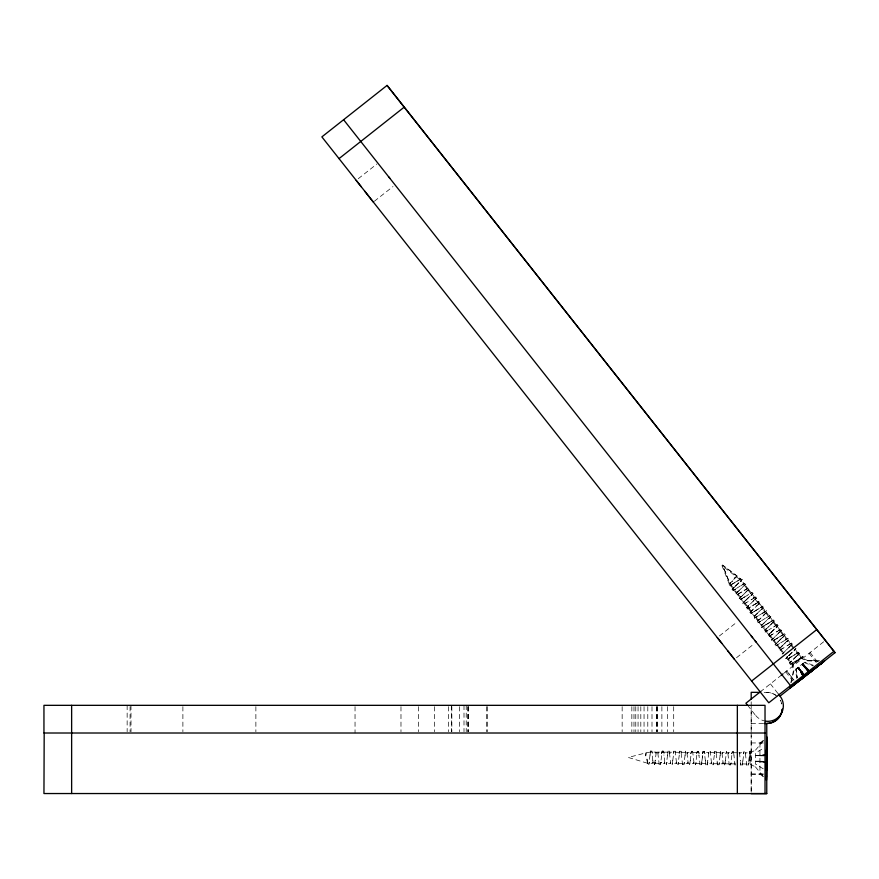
<?xml version="1.0" encoding="UTF-8"?>
<svg xmlns="http://www.w3.org/2000/svg" width="879" height="879" viewBox="0 0 879 879"><rect width="100%" height="100%" fill="white"/><g stroke="black" fill="none" stroke-linecap="round" stroke-linejoin="round"><path stroke-width="0.66" stroke-dasharray="4.39 3.3" d="M751.182 792.188L751.182 735.668M751.182 731.691L751.182 706.65M750.117 756.676L750.018 764.049L755.38 766.884M742.283 763.928L746.732 764.027L746.128 762.895L746.798 765.224L745.15 751.6L745.842 753.929L745.293 752.787L750.106 752.885L750.117 751.04L748.04 765.213L748.743 762.906L748.128 764.038M763.203 768.784L755.38 763.983L755.468 752.995L763.357 748.293M750.073 753.896L750.04 756.753L750.117 751.04L750.073 753.962L749.732 752.82L749.172 753.885M750.073 753.962L750.106 752.831L750.117 753.951M646.977 759.17L647.548 763.741L646.867 762.104L647.471 763.236L628.298 757.445L646.032 752.842L645.746 755.918L645.867 754.336L646.417 756.907M645.867 754.391L646.032 752.842M650.042 755.017L648.779 764.433L649.482 762.115L648.867 763.247L653.306 763.28L652.712 762.159L653.372 764.477L652.8 760.236M667.557 755.149L666.293 764.565L666.996 762.258L666.381 763.39L670.831 763.422L670.227 762.291L670.897 764.62L670.314 760.379M672.776 760.434L673.995 751.029L673.27 753.336L673.83 752.226L669.391 752.182L669.941 753.325L669.249 751.007L670.314 760.434M685.071 755.292L683.807 764.708L684.51 762.401L683.895 763.521L688.345 763.554L687.741 762.434L688.411 764.763L687.839 760.511M690.29 760.566L691.509 751.16L690.784 753.479L691.344 752.424L686.906 752.325L687.455 753.457L686.763 751.138L687.839 760.577M705.354 760.654L705.925 764.895L705.255 762.576L705.859 763.697L701.409 763.598L702.035 762.532L701.332 764.851L702.596 755.435M701.969 760.665L703.189 751.259L702.464 753.512M720.11 755.566L718.846 764.983L719.549 762.675L718.934 763.796L723.373 763.84L722.769 762.708L723.439 765.038L722.868 760.796M725.329 760.84L726.537 751.446L725.812 753.753L726.384 752.644L721.934 752.6L722.494 753.742L721.802 751.424L722.868 760.851M742.843 760.983L744.063 751.578L743.326 753.896L743.898 752.776L739.459 752.743L740.008 753.874L739.316 751.556M650.042 755.072L650.636 750.842L649.911 753.149L650.482 752.039L646.032 752.896M654.701 763.236L659.151 763.324L658.547 762.203L659.217 764.532L657.569 750.908L658.261 753.226L657.712 752.094L662.151 752.193L661.59 753.248L662.316 750.93L660.459 764.521L661.162 762.214L660.547 763.28L664.985 763.379L664.381 762.247L665.051 764.576L663.942 755.149M667.557 755.215L668.15 750.974L667.425 753.292L667.996 752.171L663.546 752.138L664.095 753.215M685.082 755.358L685.675 751.116L684.939 753.435L685.51 752.314L681.071 752.281L681.621 753.413L680.928 751.095L681.456 755.347M720.11 755.632L720.703 751.391L719.978 753.71L720.538 752.655L716.099 752.556L716.649 753.699L715.956 751.369L716.484 755.632M654.701 763.291L655.316 762.17L654.613 764.477L655.262 760.225M654.613 764.477L656.481 750.886L655.745 753.204L656.316 752.083L651.877 752.05L652.427 753.182L651.735 750.864L652.8 760.291M672.776 760.368L672.138 764.609L672.842 762.302L672.215 763.433M690.29 760.511L689.652 764.752L690.356 762.445L689.74 763.565M707.254 763.708L707.87 762.587L707.166 764.895L707.804 760.643M707.166 764.895L709.023 751.303L708.298 753.622L708.87 752.501L704.42 752.468L704.969 753.6L704.277 751.281L705.354 760.709M725.318 760.785L724.681 765.027L725.384 762.719L724.768 763.785L729.218 763.884L728.614 762.752L729.284 765.082L727.636 751.468L728.328 753.786L727.779 752.655L732.218 752.743M742.843 760.928L742.195 765.169L742.898 762.862L742.283 763.983M749.974 756.676L749.358 760.181L750.084 760.181M790.792 682.84L793.33 671.084L792.232 665.117L791.067 663.623L792.287 663.447L790.089 664.293L794.418 661.7M791.397 682.379L793.979 670.589L792.88 664.623L791.715 663.129L792.935 662.953L790.682 663.832M662.316 750.996L661.59 753.248L662.151 752.127M703.189 751.314L702.464 753.567L703.024 752.457L698.585 752.424L699.135 753.556L698.442 751.237L698.97 755.49M735.569 586.007L732.592 589.084L733.954 587.161L733.493 588.293L730.812 584.744L732.031 584.568L729.779 585.447L733.515 583.315M735.613 589.172L733.416 590.018L735.569 589.216L734.35 589.391L737.074 592.896L737.536 591.765M737.118 592.864L737.591 591.732L736.173 593.699M742.733 595.226L739.755 598.302L741.118 596.38L740.656 597.511L737.975 593.962L739.195 593.786L736.954 594.665L740.678 592.534M748.282 605.598L747.82 606.73L745.139 603.181L746.359 603.005L744.117 603.884L747.842 601.763M747.864 606.697L748.337 605.565L746.919 607.532L749.897 604.444M755.885 617.014L758.566 620.563L759.038 619.431L757.665 621.365L764.367 614.641M758.621 620.53L759.082 619.398M768.422 635.198L769.828 633.232L769.312 634.396L766.642 630.847L767.861 630.672L765.609 631.551M769.367 634.363L769.828 633.232M786.628 657.921L787.101 656.789L785.727 658.712L789.309 655.163M787.232 657.448L787.738 656.283L786.331 658.25M743.612 597.654L752.347 592.314L750.084 593.182L751.303 592.929L748.578 589.424L748.029 590.556L749.424 588.578L746.414 591.633M748.084 590.523L748.578 589.424M745.667 600.335L753.006 593.182L751.666 595.127L752.16 594.028L754.841 597.577L753.666 597.786L755.885 596.962L743.513 604.356L745.722 603.51L744.502 603.686L747.227 607.202L747.688 606.07L746.326 607.993L756.588 597.797L755.193 599.775L755.742 598.643L758.423 602.192L757.248 602.401L759.511 601.533L747.095 608.96L749.304 608.125L748.084 608.301L750.809 611.806L751.27 610.674L749.908 612.608L757.204 605.422M759.445 608.268L750.677 613.575L752.885 612.729L751.666 612.905L754.391 616.421L754.852 615.289L753.49 617.212L763.752 607.015L762.357 609.004L762.862 607.905M762.412 608.96L762.906 607.861L765.587 611.41M767.312 619.761L770.916 616.245L769.575 618.19L770.081 617.091L772.751 620.629M679.676 752.27L679.104 753.38L679.83 751.073L677.973 764.664L678.676 762.346L678.061 763.477M690.784 753.413L691.344 752.358M697.19 752.413L696.618 753.523L697.344 751.204L695.487 764.796L696.19 762.489L695.575 763.62M714.704 752.545L714.133 753.666L714.869 751.347L713.001 764.939L713.704 762.631L713.089 763.752M719.978 753.644L720.538 752.589M732.218 752.688L731.658 753.797L732.383 751.49L730.526 765.082L731.229 762.763L730.614 763.895M660.547 763.335L661.162 762.269M701.42 763.664L702.035 762.598M724.768 763.851L725.384 762.785M793.77 662.206L802.505 656.866L800.231 657.734L803.098 656.679L800.22 658.942L802.45 657.184M800.78 658.448L801.417 657.525L794.858 662.206L795.308 662.788M741.612 579.854L740.272 581.799L740.777 580.7L743.502 584.216L742.315 584.425L744.535 583.59M752.358 593.688L751.018 595.632L751.523 594.534L754.248 598.039L753.061 598.247L755.281 597.423L751.644 599.544M751.611 595.171L752.962 593.226M759.522 602.906L758.181 604.851L758.687 603.752L761.412 607.268L760.236 607.477L762.456 606.653M770.279 616.739L768.927 618.684L769.433 617.585L772.158 621.101L770.982 621.31L773.201 620.486L761.434 627.408L763.631 626.562L762.412 626.738L765.137 630.254L765.598 629.122L764.236 631.045L773.861 621.354L772.509 623.299L773.015 622.2L775.739 625.705L774.564 625.914L776.783 625.09L773.135 627.21M769.532 618.223L770.872 616.278M777.443 625.969L776.091 627.914L776.596 626.815L779.321 630.32L778.146 630.529L780.365 629.705M788.188 639.802L786.837 641.747L787.342 640.648L790.067 644.153L788.892 644.362L791.111 643.538L787.463 645.658M794.012 650.965L795.352 649.021M732.636 589.051L733.998 587.117M739.799 598.269L741.173 596.347M743.337 602.917L744.755 600.95L744.238 602.126L741.557 598.577L742.777 598.401L740.536 599.28L742.777 598.401L741.513 598.61M754.083 616.75L755.5 614.784L754.984 615.959L752.303 612.41M761.247 625.969L762.664 624.002L762.148 625.178L759.467 621.629M733.624 579.393L737.173 576.108L740.557 579.096L739.382 579.305L741.601 578.481L737.91 580.645M734.218 578.931L735.899 576.899L733.987 578.261L737.173 576.108L722.571 565.043L729.911 583.678L730.416 582.513L729.559 584.052L732.844 580.733M755.511 750.139L763.313 740.931M739.151 590.611L735.58 594.16L736.943 592.237L736.481 593.369L733.756 589.853L734.965 589.677L732.767 590.523L737.096 587.93M743.381 602.884L746.315 599.841M753.479 609.059L750.501 612.136L751.919 610.169L751.402 611.344L748.721 607.796M764.225 622.892L760.654 626.441L762.016 624.508L761.555 625.639L758.83 622.134L760.049 621.958L757.841 622.793L762.17 620.2M771.388 632.111L767.817 635.66L769.18 633.726L768.718 634.858L765.994 631.353L767.213 631.177L765.016 632.023L769.334 629.419M774.97 636.726L772.004 639.802L773.41 637.835L772.894 639.011L770.224 635.462L771.443 635.286L769.191 636.165L772.916 634.034M778.552 641.329L775.63 644.373L776.992 642.45L776.487 643.615L773.806 640.077M782.134 645.944L779.168 649.032L780.574 647.065L780.069 648.23L777.388 644.681L778.607 644.505L776.355 645.384L780.08 643.252M785.727 650.559L782.749 653.635L784.156 651.669L783.65 652.844L780.97 649.295L782.189 649.12L779.937 649.999L783.661 647.867M742.228 587.48L745.194 584.469L743.854 586.414L744.359 585.315L747.084 588.82L745.897 589.029L748.117 588.205L736.349 595.127L738.558 594.292L737.338 594.468L740.063 597.973L740.525 596.841L739.162 598.775L746.458 591.589M745.821 592.094L748.776 589.084L747.436 591.018L747.941 589.919L750.666 593.435L749.479 593.644L751.699 592.82M752.984 601.313L755.94 598.302L754.6 600.247L755.105 599.148L757.83 602.653L756.643 602.862L758.874 602.038L755.226 604.159M756.566 605.928L760.17 602.412L758.775 604.389L759.324 603.258L762.005 606.807M763.73 615.146L766.697 612.136L765.345 614.08L765.851 612.982L768.576 616.487L767.4 616.695L769.619 615.871M771.487 623.903L774.498 620.849L773.113 622.837L773.663 621.695L776.344 625.244L775.157 625.452L777.421 624.584L768.696 629.924M778.058 633.594L781.024 630.573L779.673 632.517L780.178 631.419L782.903 634.935L781.728 635.143L783.947 634.308L775.86 639.143M778.651 633.122L781.662 630.078L780.277 632.056L780.827 630.924L783.508 634.462M782.233 637.736L785.244 634.682L783.859 636.671L784.409 635.528L787.09 639.077L785.903 639.286L788.177 638.418L783.881 641.044M788.804 647.427L791.77 644.406L790.419 646.351L790.924 645.252L793.649 648.768M789.397 646.955L792.418 643.911L791.023 645.889L791.572 644.746L793.572 647.416M796.572 656.184L799.582 653.13L798.187 655.108L798.736 653.976L801.637 657.811L807.197 660.316L819.162 660.799M732.196 581.239L728.966 584.513L729.779 583.008L729.317 584.139L721.934 565.549L739.92 579.602L738.734 579.81L740.953 578.986L729.185 585.908L731.383 585.062L730.163 585.249L732.899 588.754L733.361 587.622L731.998 589.545L742.261 579.36L740.865 581.338L741.415 580.195L744.095 583.744L742.92 583.953L745.183 583.096L740.898 585.711M735.525 586.04L739.294 582.37M738.503 591.117L745.842 583.964L744.447 585.952L744.996 584.81L747.677 588.359L746.502 588.567L748.765 587.699L740.634 592.578M750.04 596.204L742.744 603.379L744.106 601.456L743.645 602.587L740.92 599.071L742.14 598.896L739.931 599.742L748.699 594.435M756.423 614.168L763.115 607.521L761.763 609.466L762.269 608.367L764.994 611.872L763.818 612.081L766.038 611.257L762.39 613.377M763.587 623.398L767.949 619.255M771.531 623.87L764.829 630.584L766.246 628.617L765.73 629.782L763.06 626.244M770.751 632.616L778.08 625.463L776.695 627.441L777.245 626.309L779.926 629.858L778.739 630.067L781.002 629.199L776.717 631.825M771.344 632.155L775.124 628.474M778.706 633.089L771.399 640.264L772.762 638.341L772.3 639.472L769.575 635.967L770.795 635.792L768.598 636.627L777.366 631.32M777.915 641.835L784.606 635.187L783.255 637.132L783.76 636.033L786.485 639.538L785.31 639.747L787.529 638.923M782.288 637.704L774.981 644.878L776.344 642.956L775.882 644.087L773.157 640.571L774.377 640.395L772.18 641.241L776.498 638.648M782.09 645.977L785.87 642.307M789.452 646.922L782.145 654.097L783.508 652.174L783.046 653.306L780.321 649.801L781.541 649.614L779.343 650.46L788.111 645.153M788.661 655.668L796 648.515L794.605 650.504L795.154 649.361L797.835 652.91L796.649 653.119L798.868 652.295L786.507 659.679L788.705 658.843L787.485 659.019L790.21 662.524L790.682 661.393L789.309 663.326L798.934 653.635L797.594 655.569L798.088 654.47L801.044 658.272L806.548 660.81L818.569 661.261M789.254 655.207L793.034 651.526M796.616 656.141L789.913 662.854L791.32 660.898L790.814 662.063L788.133 658.514L789.353 658.338L787.101 659.217L790.825 657.085M358.258 178.712L376.882 164.01M374.366 201.258L392.99 186.557M719.374 635.978L736.954 622.09M736.536 657.701L754.116 643.802M800.22 658.942L803.098 656.679L797.945 660.558M760.203 691.916L780.31 676.028M784.013 673.105L825.403 640.428M795.242 662.733L798.67 660.162M796.682 678.401L795.561 669.326L804.933 662.041M759.939 742.997L763.84 739.964M733.471 583.359L737.953 580.601M736.448 588.425L741.535 585.216M755.863 603.653L747.699 608.499L749.897 607.653L748.677 607.839M754.358 611.487L763.093 606.147L760.829 607.015L762.06 606.763M763.027 612.883L754.259 618.19L756.467 617.344L755.248 617.519L757.973 621.024L758.434 619.893L757.072 621.827L767.334 611.63L765.95 613.608L766.499 612.476L769.169 616.025M761.533 620.706L766.62 617.487M765.708 624.848L770.202 622.101M776.454 638.681L780.948 635.935M784.529 640.538L775.761 645.845L777.959 645.01L776.739 645.186L779.464 648.691L779.926 647.559L778.563 649.493L788.826 639.297L787.441 641.274L787.991 640.143L790.671 643.692M790.781 657.129L795.275 654.372M762.983 612.916L766.675 610.762L764.411 611.619L765.642 611.377M765.972 617.992L770.257 615.366L767.993 616.234L769.224 615.981M770.147 622.134L773.839 619.981L771.575 620.838L772.806 620.596M780.893 635.967L784.584 633.814L782.321 634.671L783.552 634.429M788.067 645.197L791.759 643.032L789.485 643.9L790.715 643.648M798.209 659.492L801.857 657.371L799.637 658.195L800.813 657.986M755.006 610.982L751.325 613.07L753.523 612.234L752.259 612.443M758.588 615.597L754.863 617.717L757.061 616.882M765.752 624.815L762.027 626.947L764.225 626.101M795.506 661.711L795.945 662.283L793.056 664.447L795.945 662.283L795.462 661.744L798.593 660.052M750.106 752.885L755.511 750.084M747.743 608.466L749.941 607.62M754.907 617.684L757.105 616.838L755.841 617.058M758.445 622.332L760.687 621.453L759.423 621.662M762.071 626.903L764.269 626.068L763.005 626.277M772.773 640.78L775.025 639.89L773.751 640.11M753.71 597.753L755.929 596.929M796.704 653.075L798.923 652.251M798.275 652.756L796.055 653.58L797.231 653.372L794.506 649.867M739.338 579.349L740.514 579.14M757.291 602.357L758.478 602.148M775.201 625.419L776.388 625.211M766.587 630.891L767.806 630.715M791.671 663.162L792.891 662.986M755.511 755.654L766.719 755.786L755.49 755.654L763.192 754.885M764.071 755.808L755.435 755.665L766.653 754.632M755.446 755.72L766.653 754.687M764.17 692.322L766.763 692.388A15.569 15.569 0 0 1 777.772 696.882A15.569 15.569 0 0 0 766.763 692.388M751.193 723.472L764.17 723.527M751.193 742.931L764.17 742.997M751.193 774.08L764.17 774.08M751.193 774.135L764.17 774.135M755.468 761.236L766.675 761.368L755.446 761.236L765.708 762.5M679.676 752.325L675.226 752.237L675.775 753.369L675.083 751.051L676.731 764.664L676.061 762.346L676.665 763.466L672.215 763.368M697.19 752.468L692.74 752.369L693.3 753.512L692.608 751.193L694.245 764.807L693.575 762.478L694.179 763.609L689.74 763.51M714.704 752.611L710.265 752.512L710.814 753.644L710.122 751.325L711.759 764.939L711.1 762.62L711.693 763.741L707.254 763.653M738.063 752.798L733.613 752.699L734.163 753.83L733.471 751.512L733.998 755.764M749.358 760.115L750.084 760.126L750.018 764.049L748.128 763.972M678.061 763.422L682.5 763.51L681.906 762.39L682.565 764.708L681.456 755.292M695.575 763.554L700.025 763.653L699.42 762.522L700.091 764.851L698.97 755.424M713.089 763.697L717.539 763.785L716.934 762.664L717.605 764.994L716.484 755.566M730.603 763.829L735.053 763.928L734.448 762.807L735.119 765.126L733.998 755.709M807.197 660.316L819.206 660.766M766.554 762.511L755.402 761.247L764.082 761.379L755.391 761.247L765.763 762.489M813.46 665.37L804.922 662.107M804.318 662.579L812.811 665.864M737.129 576.141L722.527 565.087L729.955 583.645M759.939 774.08L763.84 777.102M808.856 671.633L802.758 663.788L808.175 669.315M809.68 670.974L802.769 663.722L808.9 671.589L802.824 663.766L808.219 669.358M807.581 669.853L802.131 664.227L806.647 670.062L802.131 664.227L809.032 671.479M802.725 663.766L809.625 671.018M755.38 766.818L765.587 779.244M810.119 652.493L817.316 661.7M809.076 653.317L816.272 662.524M786.727 670.963L793.968 680.137L786.683 671.007M785.683 671.798L792.869 680.994M770.411 683.862L779.212 695.102M747.579 705.2L755.566 715.418M802.164 664.249L808.251 672.094L802.175 664.271M802.879 673.061L798.363 667.15L803.769 676.017M804.538 675.05L798.418 667.183L803.813 676.05M803.845 675.511L797.758 667.677L803.164 676.478M797.769 667.688L803.889 675.555M802.758 663.711L807.252 669.6M802.846 673.028L798.352 667.139L803.626 675.632M803.692 677.149L797.725 667.644L802.285 673.523L797.714 667.644L803.208 676.522M740.887 763.972L740.294 762.851L740.953 765.115L740.382 760.928M734.448 762.862L735.053 763.928M716.934 762.73L717.539 763.785M663.546 752.204L664.106 753.281L663.414 750.952L663.942 755.215M669.249 751.062L669.941 753.325M740.294 762.906L740.953 765.18M739.448 752.611L740.382 760.994M646.977 759.115L647.537 763.675M759.939 742.931L759.939 774.135M751.193 701.805L751.193 793.605M673.699 706.65L673.699 731.691M667.546 706.65L667.546 731.691M661.876 706.65L661.876 731.691M657.239 706.65L657.239 731.691M657.031 706.65L657.031 731.691M656.701 706.65L656.701 731.691M651.998 706.65L651.998 731.691M647.79 706.65L647.79 731.691M644.054 706.65L644.054 731.691M640.813 706.65L640.813 731.691M638.055 706.65L638.055 731.691M635.77 706.65L635.77 731.691M633.979 706.65L633.979 731.691M631.847 706.65L631.847 731.691M622.156 706.65L622.156 731.691M487.285 706.65L487.285 731.691M486.713 706.65L486.713 731.691M468.65 706.65L468.65 731.691M468.265 706.65L468.265 731.691M467.551 706.65L467.551 731.691M466.222 705.332L466.222 731.691M464.002 705.332L464.002 731.691M459.387 706.65L459.387 731.691M451.839 706.65L451.839 731.691M451.377 705.332L451.377 731.691M448.609 706.65L448.609 731.691M434.611 706.65L434.611 731.691M418.371 706.65L418.371 731.691M400.978 706.65L400.978 731.691M355.039 706.65L355.039 733.009M255.877 706.65L255.877 731.691M182.887 706.65L182.887 731.691M130.982 705.332L131.015 731.691M130.081 706.65L130.081 731.691M127.147 705.332L127.147 731.691M766.016 721.198A15.569 15.569 0 0 1 755.621 715.385M793.693 663.953L792.232 665.117L793.737 663.986M796.242 668.853L797.286 677.94L796.154 668.864M804.439 675.05L798.396 667.172L804.494 675.094M781.805 703.87A15.569 15.569 0 0 0 780.244 700.113A15.569 15.569 0 0 1 781.805 703.925"/><path stroke-width="1.32" d="M764.17 723.472L766.763 723.472A15.569 15.569 0 0 0 782.277 709.309A15.569 15.569 0 0 1 766.763 723.472L766.763 793.605L43.95 793.539L44.192 732.921M71.638 793.539L71.638 705.332M737.349 793.539L737.349 705.332M765.027 733.009L43.95 733.009L43.95 705.332L765.027 705.332L765.027 793.506M765.983 753.479L766.609 749.754L766.598 755.819L766.741 749.732L766.059 753.457M766.84 740.975L766.708 765.268M766.4 765.334L766.499 751.875M766.532 770.751L766.598 762.445L765.763 762.434M766.741 749.732L766.653 754.687L765.829 754.621L766.62 754.698L766.686 746.381M766.499 751.93L766.653 741.019M766.565 776.113L766.554 761.335M766.653 741.085L766.774 736.855L766.84 741.041M766.565 776.058L766.433 780.277L766.719 755.731M803.032 676.94L800.494 679.742L805.153 675.918M802.966 676.885L800.395 679.654L803.692 677.149M820.711 664.063L824.557 660.964L820.568 663.942M833.929 651.328L768.784 702.782L321.868 136.893L387.079 85.395L835.05 652.647L780.014 696.113A15.569 15.569 0 0 1 765.972 721.23M810.482 671.149L814.426 668.908L809.889 672.38L809.383 671.721L809.856 672.358L814.328 668.82L811.02 670.633M339.03 158.616L404.241 107.117M751.622 681.049L816.833 629.551M760.84 691.41L745.919 703.2L747.524 705.233M780.937 675.544L783.101 673.83M814.328 668.82L809.065 673.116M802.022 678.269L789.672 688.07L793.66 685.082M812.196 670.754L821.36 663.568M801.373 678.775L812.603 670.051M809.559 672.49L804.659 676.533M809.856 672.358L817.052 666.82M801.615 678.973L812.844 670.248M809.01 673.072L821.206 663.436M793.012 685.587L802.263 678.478M810.427 671.095L813.679 669.326M760.269 692.388L751.193 692.322L751.193 699.157M751.193 793.605L766.763 793.605M765.708 762.445L766.554 762.445L766.466 767.411L766.092 764.895M765.708 762.5L766.554 762.511M765.763 762.489L766.598 762.5M805.109 675.951L797.154 682.28M756.193 642.175L754.874 640.527M734.459 659.327L727.746 650.834M388.496 176.613L389.913 178.404M751.16 635.814L752.633 637.693M364.752 191.215L373.333 202.071M387.046 85.428L835.006 652.69M343.601 119.742L790.507 685.62M778.453 694.036L780.058 696.08M717.297 637.605L721.736 643.23M361.203 186.722L356.182 180.349M809.977 671.182L810.449 671.886L810.031 671.226M765.972 763.653L766.598 767.378L766.598 762.445M766.609 749.754L766.62 754.698"/></g></svg>
